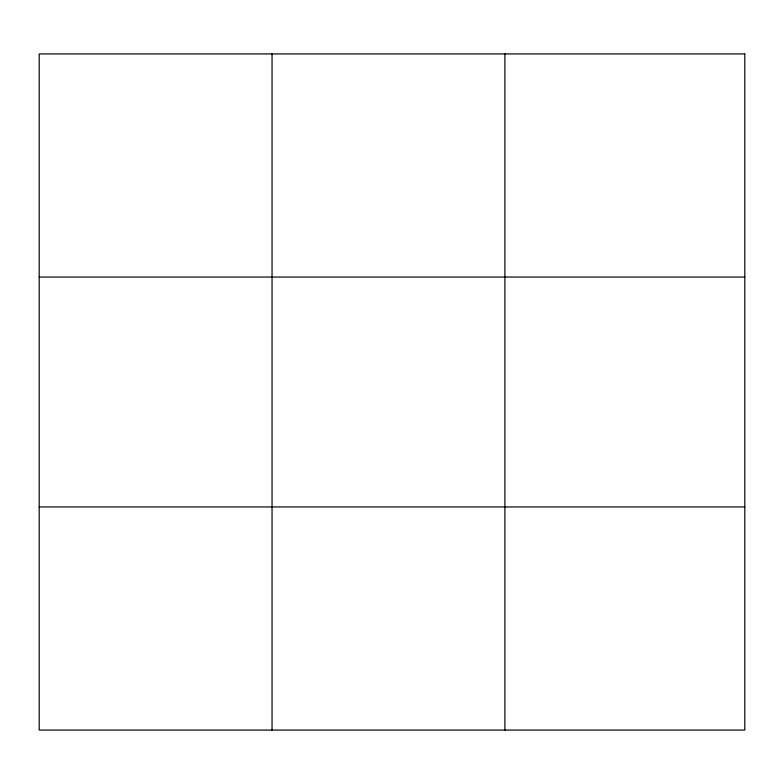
<?xml version="1.0" encoding="UTF-8"?>
<svg xmlns="http://www.w3.org/2000/svg" width="784" height="784" viewBox="0 0 784 784"><rect width="100%" height="100%" fill="white"/><g stroke="black" fill="none" stroke-linecap="round" stroke-linejoin="round"><path stroke-width="1.18" d="M272.048 53.92L272.048 730.08M504.896 53.92L504.896 730.08M39.2 277.056L744.8 277.056M39.2 506.944L744.8 506.944M744.8 53.92L744.8 730.08L39.2 730.08L39.2 53.92L744.8 53.92"/></g></svg>
